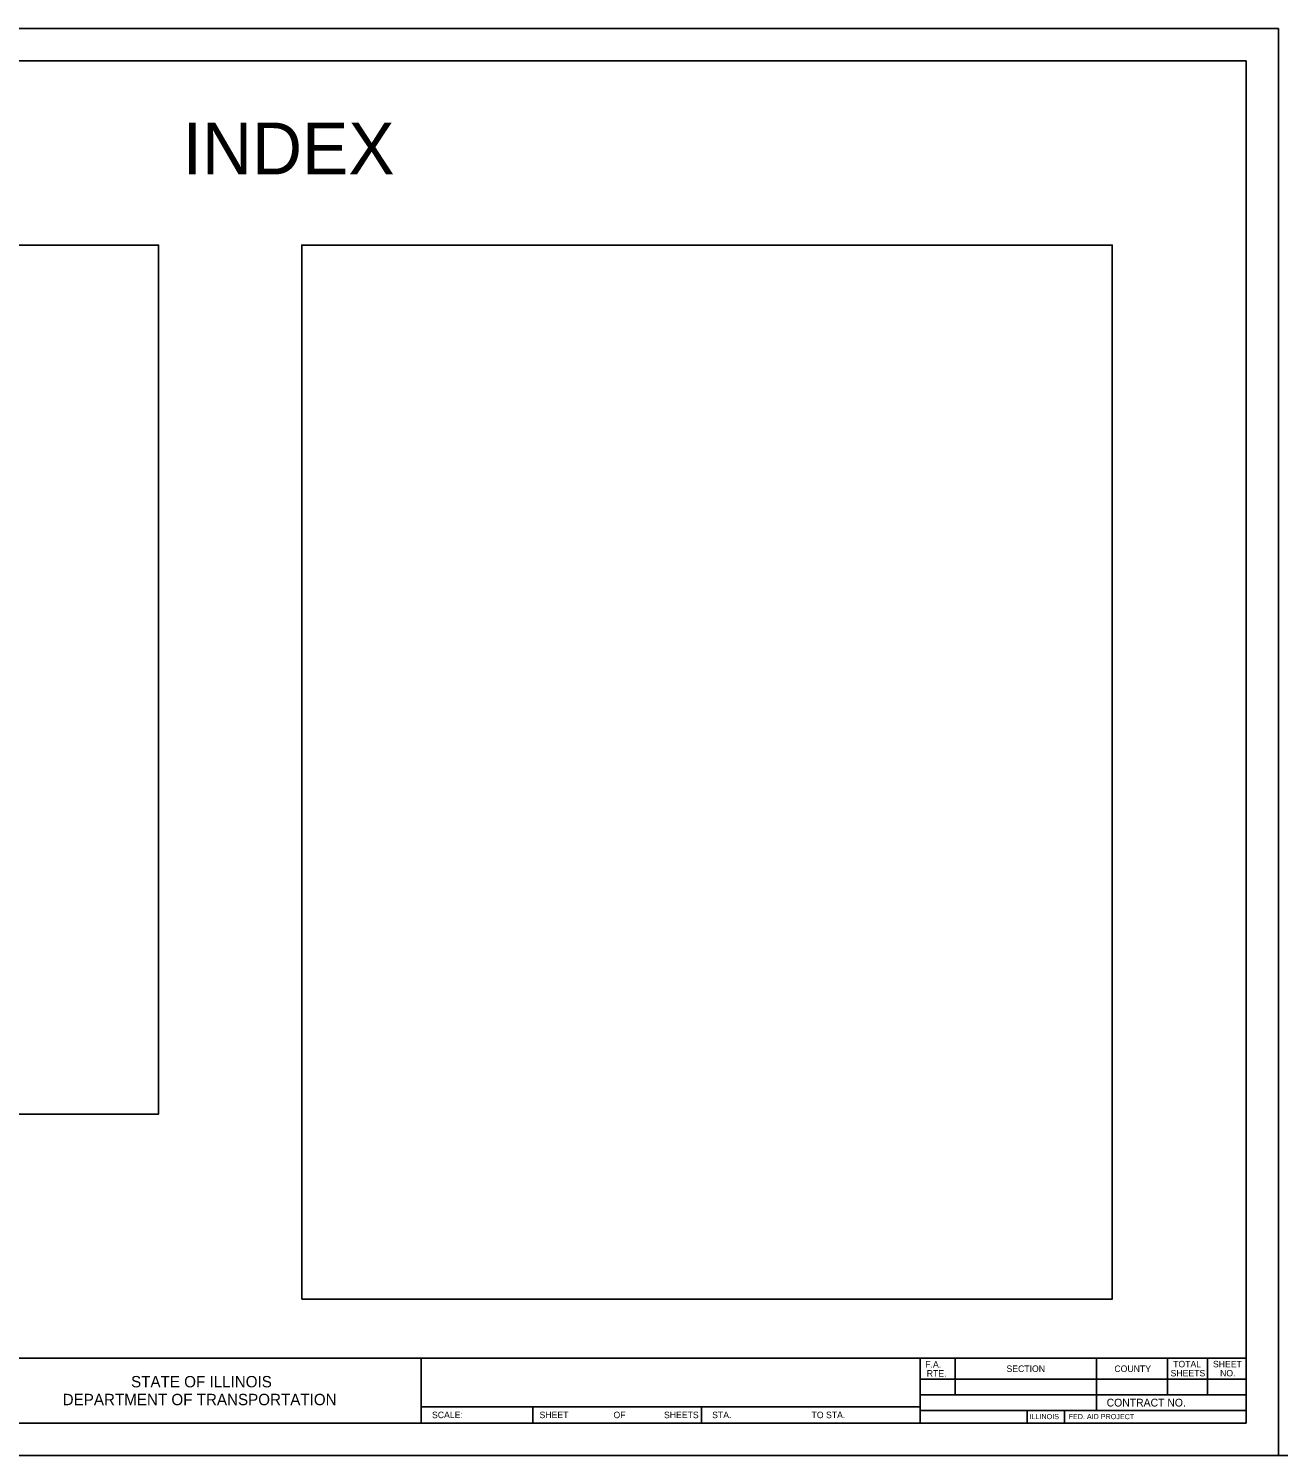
# Model space of a CAD drawing. Extents: x 402664 to 405384, y 1167702 to 1169832.
# Drawn here: x 404318.3 to 404703.9, y 1167702.1 to 1168142.1 of the extents above; entities that cross this region are included whole.
import ezdxf

# ---------------------------------------------------------------- set-up
doc = ezdxf.new("R2010")
doc.units = 0
for name, color, linetype in [('Level 48', 7, 'Continuous'), ('Sheets_50 Reference Boundary', 7, 'Continuous'), ('Sheets_General Details', 7, 'Continuous'), ('Sheets_Printer Plotting Border', 7, 'Continuous')]:
    doc.layers.add(name, color=color, linetype=linetype)

msp = doc.modelspace()

# ---------------------------------------------------------------- linework, layer by layer
at = {"layer": 'Level 48'}
msp.add_lwpolyline([(404023.88, 1168142.12), (404703.88, 1168142.12), (404703.88, 1167702.12), (404023.88, 1167702.12)], close=True, dxfattribs=at)
at = {"layer": 'Sheets_50 Reference Boundary'}
msp.add_lwpolyline([(404063.88, 1168132.11), (404693.88, 1168132.11), (404693.88, 1167732.12), (404063.88, 1167732.12)], close=True, dxfattribs=at)
at = {"layer": 'Sheets_General Details'}
for p, q in [((404703.88, 1168142.12), (404023.88, 1168142.12)), ((404703.88, 1167702.12), (404703.88, 1168142.12)), ((404703.88, 1168142.12), (404703.88, 1167702.12)), ((404063.88, 1167732.12), (404693.88, 1167732.12)), ((404439.36, 1167732.12), (404439.36, 1167712.12)), ((404593.36, 1167732.12), (404593.36, 1167712.12)), ((404604.17, 1167732.12), (404604.17, 1167720.81)), ((404647.77, 1167732.12), (404647.77, 1167716.01)), ((404669.61, 1167732.12), (404669.61, 1167720.81)), ((404682.02, 1167732.12), (404682.02, 1167720.81)), ((404593.36, 1167725.61), (404693.88, 1167725.61)), ((404593.36, 1167720.81), (404693.88, 1167720.81)), ((404439.36, 1167717.12), (404593.36, 1167717.12)), ((404473.88, 1167717.12), (404473.88, 1167712.12)), ((404525.88, 1167717.12), (404525.88, 1167712.12)), ((404593.36, 1167716.01), (404693.88, 1167716.01)), ((404626.31, 1167716.01), (404626.31, 1167712.12)), ((404637.91, 1167716.01), (404637.91, 1167712.12)), ((404703.88, 1167702.12), (404023.88, 1167702.12)), ((405383.88, 1167702.12), (404703.88, 1167702.12))]:
    msp.add_line(p, q, dxfattribs=at)
for points in [[(404063.88, 1168132.12), (404693.88, 1168132.12), (404693.88, 1167712.12), (404063.88, 1167712.12)], [(404108.42, 1167807.38), (404358.41, 1167807.38), (404358.41, 1168075.35), (404108.42, 1168075.35)], [(404402.58, 1167750.35), (404652.58, 1167750.35), (404652.58, 1168075.35), (404402.58, 1168075.35)]]:
    msp.add_lwpolyline(points, close=True, dxfattribs=at)
at = {"layer": 'Sheets_Printer Plotting Border'}
msp.add_lwpolyline([(404023.88, 1167702.12), (404703.88, 1167702.12), (404703.88, 1168142.12), (404023.88, 1168142.12)], close=True, dxfattribs=at)

# ---------------------------------------------------------------- texts
at = {"layer": 'Sheets_General Details'}
for s, height, p in [('INDEX', 16, (404365.82, 1168097.14)), ('F.A.  ', 2, (404594.91, 1167729.22)), ('SECTION', 2, (404619.97, 1167727.86)), ('COUNTY', 2, (404653.26, 1167727.86)), ('TOTAL', 2, (404671.38, 1167729.29)), ('SHEET', 2, (404683.67, 1167729.29)), ('STATE OF ILLINOIS', 3.5, (404349.91, 1167723.12)), ('RTE.', 2, (404595.37, 1167726.42)), ('SHEETS', 2, (404670.59, 1167726.49)), ('NO.', 2, (404685.87, 1167726.49)), ('DEPARTMENT OF TRANSPORTATION', 3.5, (404328.81, 1167717.62)), ('CONTRACT NO.      ', 2.4, (404650.87, 1167717.21)), ('SCALE:          ', 2, (404442.75, 1167713.62)), ('SHEET', 2, (404475.92, 1167713.62)), ('OF', 2, (404498.74, 1167713.62)), ('SHEETS', 2, (404514.32, 1167713.62)), ('STA.', 2, (404529.18, 1167713.62)), ('TO STA.', 2, (404559.84, 1167713.62)), ('ILLINOIS', 1.6, (404627.09, 1167713.31)), ('FED. AID PROJECT', 1.6, (404639.13, 1167713.31))]:
    msp.add_text(s, height=height, dxfattribs=at).set_placement(p)

doc.saveas('drawing.dxf')
